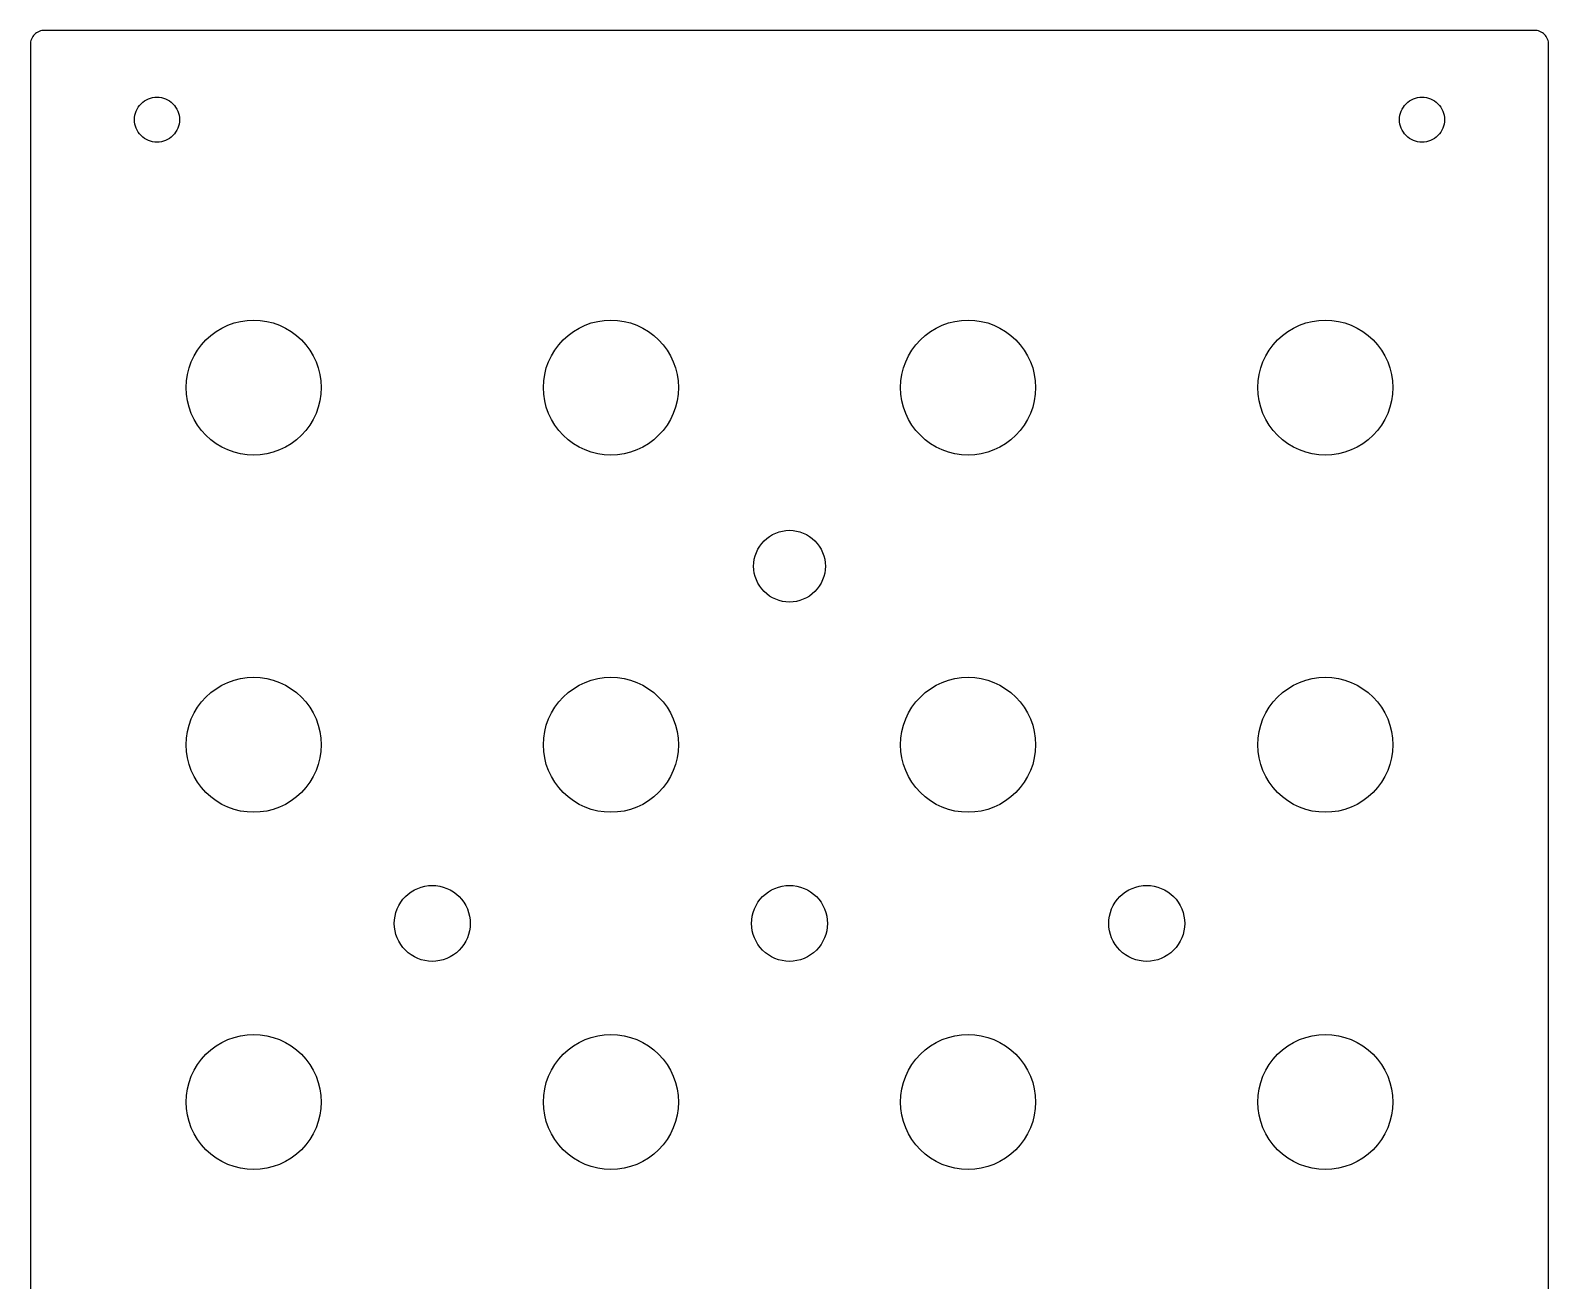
# Model space of a CAD drawing. Header units: metres. Extents: x 0 to 108, y 0 to 178.
# Drawn here: x 0 to 108, y 88.9 to 177.8 of the extents above; entities that cross this region are included whole.
import ezdxf

# ---------------------------------------------------------------- set-up
doc = ezdxf.new("R2010")
doc.units = ezdxf.units.M

msp = doc.modelspace()

# ---------------------------------------------------------------- linework, layer by layer
for p, q in [((0.04304, 177.09), (0.01921, 176.995)), ((0.07611, 177.183), (0.04304, 177.09)), ((0.11807, 177.271), (0.07611, 177.183)), ((0.16852, 177.356), (0.11807, 177.271)), ((0.22697, 177.434), (0.16852, 177.356)), ((0.29289, 177.507), (0.22697, 177.434)), ((0.3656, 177.573), (0.29289, 177.507)), ((0.44443, 177.631), (0.3656, 177.573)), ((0.5286, 177.682), (0.44443, 177.631)), ((0.61731, 177.724), (0.5286, 177.682)), ((0.7097, 177.757), (0.61731, 177.724)), ((0.8049, 177.781), (0.7097, 177.757)), ((0.90198, 177.795), (0.8049, 177.781)), ((1, 177.8), (0.90198, 177.795)), ((106.95, 177.8), (1, 177.8)), ((107.048, 177.795), (106.95, 177.8)), ((107.145, 177.781), (107.048, 177.795)), ((107.24, 177.757), (107.145, 177.781)), ((107.333, 177.724), (107.24, 177.757)), ((107.421, 177.682), (107.333, 177.724)), ((107.506, 177.631), (107.421, 177.682)), ((107.584, 177.573), (107.506, 177.631)), ((107.657, 177.507), (107.584, 177.573)), ((107.723, 177.434), (107.657, 177.507)), ((107.781, 177.356), (107.723, 177.434)), ((107.832, 177.271), (107.781, 177.356)), ((107.874, 177.183), (107.832, 177.271)), ((107.907, 177.09), (107.874, 177.183)), ((107.931, 176.995), (107.907, 177.09)), ((0.00481, 176.898), (0, 176.8)), ((0, 176.8), (0, 1)), ((0.01921, 176.995), (0.00481, 176.898)), ((107.945, 176.898), (107.931, 176.995)), ((107.95, 176.8), (107.945, 176.898)), ((107.95, 1), (107.95, 176.8)), ((7.98497, 172.687), (8.11108, 172.78)), ((8.11108, 172.78), (8.24576, 172.861)), ((8.24576, 172.861), (8.38771, 172.928)), ((8.38771, 172.928), (8.53554, 172.981)), ((8.53554, 172.981), (8.68785, 173.019)), ((8.68785, 173.019), (8.84317, 173.042)), ((8.84317, 173.042), (9, 173.05)), ((9, 173.05), (9.15683, 173.042)), ((9.15683, 173.042), (9.31215, 173.019)), ((9.31215, 173.019), (9.46445, 172.981)), ((9.46445, 172.981), (9.61229, 172.928)), ((9.61229, 172.928), (9.75423, 172.861)), ((9.75423, 172.861), (9.88892, 172.78)), ((9.88892, 172.78), (10.015, 172.687)), ((97.935, 172.687), (98.0611, 172.78)), ((98.0611, 172.78), (98.1958, 172.861)), ((98.1958, 172.861), (98.3377, 172.928)), ((98.3377, 172.928), (98.4855, 172.981)), ((98.4855, 172.981), (98.6378, 173.019)), ((98.6378, 173.019), (98.7932, 173.042)), ((98.7932, 173.042), (98.95, 173.05)), ((98.95, 173.05), (99.1068, 173.042)), ((99.1068, 173.042), (99.2621, 173.019)), ((99.2621, 173.019), (99.4144, 172.981)), ((99.4144, 172.981), (99.5623, 172.928)), ((99.5623, 172.928), (99.7042, 172.861)), ((99.7042, 172.861), (99.8389, 172.78)), ((99.8389, 172.78), (99.965, 172.687)), ((7.4077, 171.607), (7.43074, 171.762)), ((7.43074, 171.762), (7.46889, 171.914)), ((7.46889, 171.914), (7.52179, 172.062)), ((7.52179, 172.062), (7.58893, 172.204)), ((7.58893, 172.204), (7.66965, 172.339)), ((7.66965, 172.339), (7.76318, 172.465)), ((7.76318, 172.465), (7.86862, 172.581)), ((7.86862, 172.581), (7.98497, 172.687)), ((10.015, 172.687), (10.1314, 172.581)), ((10.1314, 172.581), (10.2368, 172.465)), ((10.2368, 172.465), (10.3304, 172.339)), ((10.3304, 172.339), (10.4111, 172.204)), ((10.4111, 172.204), (10.4782, 172.062)), ((10.4782, 172.062), (10.5311, 171.914)), ((10.5311, 171.914), (10.5693, 171.762)), ((10.5693, 171.762), (10.5923, 171.607)), ((97.3577, 171.607), (97.3807, 171.762)), ((97.3807, 171.762), (97.4189, 171.914)), ((97.4189, 171.914), (97.4718, 172.062)), ((97.4718, 172.062), (97.5389, 172.204)), ((97.5389, 172.204), (97.6196, 172.339)), ((97.6196, 172.339), (97.7132, 172.465)), ((97.7132, 172.465), (97.8186, 172.581)), ((97.8186, 172.581), (97.935, 172.687)), ((99.965, 172.687), (100.081, 172.581)), ((100.081, 172.581), (100.187, 172.465)), ((100.187, 172.465), (100.28, 172.339)), ((100.28, 172.339), (100.361, 172.204)), ((100.361, 172.204), (100.428, 172.062)), ((100.428, 172.062), (100.481, 171.914)), ((100.481, 171.914), (100.519, 171.762)), ((100.519, 171.762), (100.542, 171.607)), ((7.39999, 171.45), (7.4077, 171.607)), ((7.4077, 171.293), (7.39999, 171.45)), ((7.43074, 171.138), (7.4077, 171.293)), ((7.46889, 170.986), (7.43074, 171.138)), ((7.52179, 170.838), (7.46889, 170.986)), ((7.58893, 170.696), (7.52179, 170.838)), ((7.66965, 170.561), (7.58893, 170.696)), ((7.76318, 170.435), (7.66965, 170.561)), ((10.3304, 170.561), (10.2368, 170.435)), ((10.4111, 170.696), (10.3304, 170.561)), ((10.4782, 170.838), (10.4111, 170.696)), ((10.5311, 170.986), (10.4782, 170.838)), ((10.5693, 171.138), (10.5311, 170.986)), ((10.5923, 171.293), (10.5693, 171.138)), ((10.5923, 171.607), (10.6, 171.45)), ((10.6, 171.45), (10.5923, 171.293)), ((97.35, 171.45), (97.3577, 171.607)), ((97.3577, 171.293), (97.35, 171.45)), ((97.3807, 171.138), (97.3577, 171.293)), ((97.4189, 170.986), (97.3807, 171.138)), ((97.4718, 170.838), (97.4189, 170.986)), ((97.5389, 170.696), (97.4718, 170.838)), ((97.6196, 170.561), (97.5389, 170.696)), ((97.7132, 170.435), (97.6196, 170.561)), ((100.28, 170.561), (100.187, 170.435)), ((100.361, 170.696), (100.28, 170.561)), ((100.428, 170.838), (100.361, 170.696)), ((100.481, 170.986), (100.428, 170.838)), ((100.519, 171.138), (100.481, 170.986)), ((100.542, 171.293), (100.519, 171.138)), ((100.542, 171.607), (100.55, 171.45)), ((100.55, 171.45), (100.542, 171.293)), ((7.86862, 170.319), (7.76318, 170.435)), ((7.98497, 170.213), (7.86862, 170.319)), ((8.11108, 170.12), (7.98497, 170.213)), ((8.24576, 170.039), (8.11108, 170.12)), ((8.38771, 169.972), (8.24576, 170.039)), ((8.53554, 169.919), (8.38771, 169.972)), ((8.68785, 169.881), (8.53554, 169.919)), ((8.84317, 169.858), (8.68785, 169.881)), ((9, 169.85), (8.84317, 169.858)), ((9.15683, 169.858), (9, 169.85)), ((9.31215, 169.881), (9.15683, 169.858)), ((9.46445, 169.919), (9.31215, 169.881)), ((9.61229, 169.972), (9.46445, 169.919)), ((9.75423, 170.039), (9.61229, 169.972)), ((9.88892, 170.12), (9.75423, 170.039)), ((10.015, 170.213), (9.88892, 170.12)), ((10.1314, 170.319), (10.015, 170.213)), ((10.2368, 170.435), (10.1314, 170.319)), ((97.8186, 170.319), (97.7132, 170.435)), ((97.935, 170.213), (97.8186, 170.319)), ((98.0611, 170.12), (97.935, 170.213)), ((98.1958, 170.039), (98.0611, 170.12)), ((98.3377, 169.972), (98.1958, 170.039)), ((98.4855, 169.919), (98.3377, 169.972)), ((98.6378, 169.881), (98.4855, 169.919)), ((98.7932, 169.858), (98.6378, 169.881)), ((98.95, 169.85), (98.7932, 169.858)), ((99.1068, 169.858), (98.95, 169.85)), ((99.2621, 169.881), (99.1068, 169.858)), ((99.4144, 169.919), (99.2621, 169.881)), ((99.5623, 169.972), (99.4144, 169.919)), ((99.7042, 170.039), (99.5623, 169.972)), ((99.8389, 170.12), (99.7042, 170.039)), ((99.965, 170.213), (99.8389, 170.12)), ((100.081, 170.319), (99.965, 170.213)), ((100.187, 170.435), (100.081, 170.319)), ((13.2083, 156.391), (13.6123, 156.633)), ((13.6123, 156.633), (14.0381, 156.835)), ((14.0381, 156.835), (14.4816, 156.993)), ((14.4816, 156.993), (14.9386, 157.108)), ((14.9386, 157.108), (15.4045, 157.177)), ((15.4045, 157.177), (15.875, 157.2)), ((15.875, 157.2), (16.3455, 157.177)), ((16.3455, 157.177), (16.8114, 157.108)), ((16.8114, 157.108), (17.2684, 156.993)), ((17.2684, 156.993), (17.7119, 156.835)), ((17.7119, 156.835), (18.1377, 156.633)), ((18.1377, 156.633), (18.5417, 156.391)), ((38.6083, 156.391), (39.0123, 156.633)), ((39.0123, 156.633), (39.4381, 156.835)), ((39.4381, 156.835), (39.8816, 156.993)), ((39.8816, 156.993), (40.3386, 157.108)), ((40.3386, 157.108), (40.8045, 157.177)), ((40.8045, 157.177), (41.275, 157.2)), ((41.275, 157.2), (41.7455, 157.177)), ((41.7455, 157.177), (42.2114, 157.108)), ((42.2114, 157.108), (42.6684, 156.993)), ((42.6684, 156.993), (43.1119, 156.835)), ((43.1119, 156.835), (43.5377, 156.633)), ((43.5377, 156.633), (43.9417, 156.391)), ((64.0083, 156.391), (64.4123, 156.633)), ((64.4123, 156.633), (64.8381, 156.835)), ((64.8381, 156.835), (65.2816, 156.993)), ((65.2816, 156.993), (65.7386, 157.108)), ((65.7386, 157.108), (66.2045, 157.177)), ((66.2045, 157.177), (66.675, 157.2)), ((66.675, 157.2), (67.1455, 157.177)), ((67.1455, 157.177), (67.6114, 157.108)), ((67.6114, 157.108), (68.0684, 156.993)), ((68.0684, 156.993), (68.5119, 156.835)), ((68.5119, 156.835), (68.9377, 156.633)), ((68.9377, 156.633), (69.3417, 156.391)), ((89.4082, 156.391), (89.8123, 156.633)), ((89.8123, 156.633), (90.2381, 156.835)), ((90.2381, 156.835), (90.6816, 156.993)), ((90.6816, 156.993), (91.1386, 157.108)), ((91.1386, 157.108), (91.6045, 157.177)), ((91.6045, 157.177), (92.075, 157.2)), ((92.075, 157.2), (92.5455, 157.177)), ((92.5455, 157.177), (93.0114, 157.108)), ((93.0114, 157.108), (93.4684, 156.993)), ((93.4684, 156.993), (93.9119, 156.835)), ((93.9119, 156.835), (94.3377, 156.633)), ((94.3377, 156.633), (94.7417, 156.391)), ((12.1645, 155.445), (12.4809, 155.794)), ((12.4809, 155.794), (12.8299, 156.11)), ((12.8299, 156.11), (13.2083, 156.391)), ((18.5417, 156.391), (18.9201, 156.11)), ((18.9201, 156.11), (19.2691, 155.794)), ((19.2691, 155.794), (19.5854, 155.445)), ((37.5645, 155.445), (37.8809, 155.794)), ((37.8809, 155.794), (38.2299, 156.11)), ((38.2299, 156.11), (38.6083, 156.391)), ((43.9417, 156.391), (44.3201, 156.11)), ((44.3201, 156.11), (44.6691, 155.794)), ((44.6691, 155.794), (44.9854, 155.445)), ((62.9645, 155.445), (63.2809, 155.794)), ((63.2809, 155.794), (63.6299, 156.11)), ((63.6299, 156.11), (64.0083, 156.391)), ((69.3417, 156.391), (69.7201, 156.11)), ((69.7201, 156.11), (70.0691, 155.794)), ((70.0691, 155.794), (70.3854, 155.445)), ((88.3645, 155.445), (88.6809, 155.794)), ((88.6809, 155.794), (89.0299, 156.11)), ((89.0299, 156.11), (89.4082, 156.391)), ((94.7417, 156.391), (95.1201, 156.11)), ((95.1201, 156.11), (95.4691, 155.794)), ((95.4691, 155.794), (95.7854, 155.445)), ((11.4404, 154.237), (11.6418, 154.663)), ((11.6418, 154.663), (11.8839, 155.067)), ((11.8839, 155.067), (12.1645, 155.445)), ((19.5854, 155.445), (19.866, 155.067)), ((19.866, 155.067), (20.1082, 154.663)), ((20.1082, 154.663), (20.3096, 154.237)), ((36.8404, 154.237), (37.0418, 154.663)), ((37.0418, 154.663), (37.2839, 155.067)), ((37.2839, 155.067), (37.5645, 155.445)), ((44.9854, 155.445), (45.2661, 155.067)), ((45.2661, 155.067), (45.5082, 154.663)), ((45.5082, 154.663), (45.7096, 154.237)), ((62.2404, 154.237), (62.4418, 154.663)), ((62.4418, 154.663), (62.6839, 155.067)), ((62.6839, 155.067), (62.9645, 155.445)), ((70.3854, 155.445), (70.666, 155.067)), ((70.666, 155.067), (70.9082, 154.663)), ((70.9082, 154.663), (71.1096, 154.237)), ((87.6404, 154.237), (87.8418, 154.663)), ((87.8418, 154.663), (88.0839, 155.067)), ((88.0839, 155.067), (88.3645, 155.445)), ((95.7854, 155.445), (96.066, 155.067)), ((96.066, 155.067), (96.3082, 154.663)), ((96.3082, 154.663), (96.5096, 154.237)), ((11.0981, 152.87), (11.1672, 153.336)), ((11.1672, 153.336), (11.2817, 153.793)), ((11.2817, 153.793), (11.4404, 154.237)), ((20.3096, 154.237), (20.4683, 153.793)), ((20.4683, 153.793), (20.5828, 153.336)), ((20.5828, 153.336), (20.6519, 152.87)), ((36.4981, 152.87), (36.5672, 153.336)), ((36.5672, 153.336), (36.6817, 153.793)), ((36.6817, 153.793), (36.8404, 154.237)), ((45.7096, 154.237), (45.8683, 153.793)), ((45.8683, 153.793), (45.9828, 153.336)), ((45.9828, 153.336), (46.0519, 152.87)), ((61.8981, 152.87), (61.9672, 153.336)), ((61.9672, 153.336), (62.0817, 153.793)), ((62.0817, 153.793), (62.2404, 154.237)), ((71.1096, 154.237), (71.2683, 153.793)), ((71.2683, 153.793), (71.3828, 153.336)), ((71.3828, 153.336), (71.4519, 152.87)), ((87.2981, 152.87), (87.3672, 153.336)), ((87.3672, 153.336), (87.4817, 153.793)), ((87.4817, 153.793), (87.6404, 154.237)), ((96.5096, 154.237), (96.6683, 153.793)), ((96.6683, 153.793), (96.7828, 153.336)), ((96.7828, 153.336), (96.8519, 152.87)), ((11.075, 152.4), (11.0981, 152.87)), ((11.0981, 151.93), (11.075, 152.4)), ((20.6519, 152.87), (20.675, 152.4)), ((20.675, 152.4), (20.6519, 151.93)), ((36.475, 152.4), (36.4981, 152.87)), ((36.4981, 151.93), (36.475, 152.4)), ((46.0519, 152.87), (46.075, 152.4)), ((46.075, 152.4), (46.0519, 151.93)), ((61.875, 152.4), (61.8981, 152.87)), ((61.8981, 151.93), (61.875, 152.4)), ((71.4519, 152.87), (71.475, 152.4)), ((71.475, 152.4), (71.4519, 151.93)), ((87.275, 152.4), (87.2981, 152.87)), ((87.2981, 151.93), (87.275, 152.4)), ((96.8519, 152.87), (96.875, 152.4)), ((96.875, 152.4), (96.8519, 151.93)), ((11.1672, 151.464), (11.0981, 151.93)), ((11.2817, 151.007), (11.1672, 151.464)), ((20.5828, 151.464), (20.4683, 151.007)), ((20.6519, 151.93), (20.5828, 151.464)), ((36.5672, 151.464), (36.4981, 151.93)), ((36.6817, 151.007), (36.5672, 151.464)), ((45.9828, 151.464), (45.8683, 151.007)), ((46.0519, 151.93), (45.9828, 151.464)), ((61.9672, 151.464), (61.8981, 151.93)), ((62.0817, 151.007), (61.9672, 151.464)), ((71.3828, 151.464), (71.2683, 151.007)), ((71.4519, 151.93), (71.3828, 151.464)), ((87.3672, 151.464), (87.2981, 151.93)), ((87.4817, 151.007), (87.3672, 151.464)), ((96.7828, 151.464), (96.6683, 151.007)), ((96.8519, 151.93), (96.7828, 151.464)), ((11.4404, 150.563), (11.2817, 151.007)), ((11.6418, 150.137), (11.4404, 150.563)), ((11.8839, 149.733), (11.6418, 150.137)), ((20.1082, 150.137), (19.866, 149.733)), ((20.3096, 150.563), (20.1082, 150.137)), ((20.4683, 151.007), (20.3096, 150.563)), ((36.8404, 150.563), (36.6817, 151.007)), ((37.0418, 150.137), (36.8404, 150.563)), ((37.2839, 149.733), (37.0418, 150.137)), ((45.5082, 150.137), (45.2661, 149.733)), ((45.7096, 150.563), (45.5082, 150.137)), ((45.8683, 151.007), (45.7096, 150.563)), ((62.2404, 150.563), (62.0817, 151.007)), ((62.4418, 150.137), (62.2404, 150.563)), ((62.6839, 149.733), (62.4418, 150.137)), ((70.9082, 150.137), (70.666, 149.733)), ((71.1096, 150.563), (70.9082, 150.137)), ((71.2683, 151.007), (71.1096, 150.563)), ((87.6404, 150.563), (87.4817, 151.007)), ((87.8418, 150.137), (87.6404, 150.563)), ((88.0839, 149.733), (87.8418, 150.137)), ((96.3082, 150.137), (96.066, 149.733)), ((96.5096, 150.563), (96.3082, 150.137)), ((96.6683, 151.007), (96.5096, 150.563)), ((12.1645, 149.355), (11.8839, 149.733)), ((12.4809, 149.006), (12.1645, 149.355)), ((12.8299, 148.69), (12.4809, 149.006)), ((19.2691, 149.006), (18.9201, 148.69)), ((19.5854, 149.355), (19.2691, 149.006)), ((19.866, 149.733), (19.5854, 149.355)), ((37.5645, 149.355), (37.2839, 149.733)), ((37.8809, 149.006), (37.5645, 149.355)), ((38.2299, 148.69), (37.8809, 149.006)), ((44.6691, 149.006), (44.3201, 148.69)), ((44.9854, 149.355), (44.6691, 149.006)), ((45.2661, 149.733), (44.9854, 149.355)), ((62.9645, 149.355), (62.6839, 149.733)), ((63.2809, 149.006), (62.9645, 149.355)), ((63.6299, 148.69), (63.2809, 149.006)), ((70.0691, 149.006), (69.7201, 148.69)), ((70.3854, 149.355), (70.0691, 149.006)), ((70.666, 149.733), (70.3854, 149.355)), ((88.3645, 149.355), (88.0839, 149.733)), ((88.6809, 149.006), (88.3645, 149.355)), ((89.0299, 148.69), (88.6809, 149.006)), ((95.4691, 149.006), (95.1201, 148.69)), ((95.7854, 149.355), (95.4691, 149.006)), ((96.066, 149.733), (95.7854, 149.355)), ((13.2083, 148.409), (12.8299, 148.69)), ((13.6123, 148.167), (13.2083, 148.409)), ((14.0381, 147.965), (13.6123, 148.167)), ((14.4816, 147.807), (14.0381, 147.965)), ((17.7119, 147.965), (17.2684, 147.807)), ((18.1377, 148.167), (17.7119, 147.965)), ((18.5417, 148.409), (18.1377, 148.167)), ((18.9201, 148.69), (18.5417, 148.409)), ((38.6083, 148.409), (38.2299, 148.69)), ((39.0123, 148.167), (38.6083, 148.409)), ((39.4381, 147.965), (39.0123, 148.167)), ((39.8816, 147.807), (39.4381, 147.965)), ((43.1119, 147.965), (42.6684, 147.807)), ((43.5377, 148.167), (43.1119, 147.965)), ((43.9417, 148.409), (43.5377, 148.167)), ((44.3201, 148.69), (43.9417, 148.409)), ((64.0083, 148.409), (63.6299, 148.69)), ((64.4123, 148.167), (64.0083, 148.409)), ((64.8381, 147.965), (64.4123, 148.167)), ((65.2816, 147.807), (64.8381, 147.965)), ((68.5119, 147.965), (68.0684, 147.807)), ((68.9377, 148.167), (68.5119, 147.965)), ((69.3417, 148.409), (68.9377, 148.167)), ((69.7201, 148.69), (69.3417, 148.409)), ((89.4082, 148.409), (89.0299, 148.69)), ((89.8123, 148.167), (89.4082, 148.409)), ((90.2381, 147.965), (89.8123, 148.167)), ((90.6816, 147.807), (90.2381, 147.965)), ((93.9119, 147.965), (93.4684, 147.807)), ((94.3377, 148.167), (93.9119, 147.965)), ((94.7417, 148.409), (94.3377, 148.167)), ((95.1201, 148.69), (94.7417, 148.409)), ((14.9386, 147.692), (14.4816, 147.807)), ((15.4045, 147.623), (14.9386, 147.692)), ((15.875, 147.6), (15.4045, 147.623)), ((16.3455, 147.623), (15.875, 147.6)), ((16.8114, 147.692), (16.3455, 147.623)), ((17.2684, 147.807), (16.8114, 147.692)), ((40.3386, 147.692), (39.8816, 147.807)), ((40.8045, 147.623), (40.3386, 147.692)), ((41.275, 147.6), (40.8045, 147.623)), ((41.7455, 147.623), (41.275, 147.6)), ((42.2114, 147.692), (41.7455, 147.623)), ((42.6684, 147.807), (42.2114, 147.692)), ((65.7386, 147.692), (65.2816, 147.807)), ((66.2045, 147.623), (65.7386, 147.692)), ((66.675, 147.6), (66.2045, 147.623)), ((67.1455, 147.623), (66.675, 147.6)), ((67.6114, 147.692), (67.1455, 147.623)), ((68.0684, 147.807), (67.6114, 147.692)), ((91.1386, 147.692), (90.6816, 147.807)), ((91.6045, 147.623), (91.1386, 147.692)), ((92.075, 147.6), (91.6045, 147.623)), ((92.5455, 147.623), (92.075, 147.6)), ((93.0114, 147.692), (92.5455, 147.623)), ((93.4684, 147.807), (93.0114, 147.692)), ((52.0038, 141.318), (52.1719, 141.503)), ((52.1719, 141.503), (52.3573, 141.671)), ((52.3573, 141.671), (52.5583, 141.82)), ((52.5583, 141.82), (52.7729, 141.949)), ((52.7729, 141.949), (52.9991, 142.056)), ((52.9991, 142.056), (53.2348, 142.14)), ((53.2348, 142.14), (53.4775, 142.201)), ((53.4775, 142.201), (53.7251, 142.238)), ((53.7251, 142.238), (53.975, 142.25)), ((53.975, 142.25), (54.2249, 142.238)), ((54.2249, 142.238), (54.4725, 142.201)), ((54.4725, 142.201), (54.7152, 142.14)), ((54.7152, 142.14), (54.9508, 142.056)), ((54.9508, 142.056), (55.177, 141.949)), ((55.177, 141.949), (55.3917, 141.82)), ((55.3917, 141.82), (55.5927, 141.671)), ((55.5927, 141.671), (55.7781, 141.503)), ((55.7781, 141.503), (55.9462, 141.318)), ((51.474, 140.197), (51.5348, 140.44)), ((51.5348, 140.44), (51.6191, 140.676)), ((51.6191, 140.676), (51.7261, 140.902)), ((51.7261, 140.902), (51.8548, 141.117)), ((51.8548, 141.117), (52.0038, 141.318)), ((55.9462, 141.318), (56.0952, 141.117)), ((56.0952, 141.117), (56.2239, 140.902)), ((56.2239, 140.902), (56.3309, 140.676)), ((56.3309, 140.676), (56.4152, 140.44)), ((56.4152, 140.44), (56.476, 140.197)), ((51.425, 139.7), (51.4373, 139.95)), ((51.4373, 139.45), (51.425, 139.7)), ((51.4373, 139.95), (51.474, 140.197)), ((51.474, 139.203), (51.4373, 139.45)), ((56.476, 140.197), (56.5127, 139.95)), ((56.5127, 139.45), (56.476, 139.203)), ((56.5127, 139.95), (56.525, 139.7)), ((56.525, 139.7), (56.5127, 139.45)), ((51.5348, 138.96), (51.474, 139.203)), ((51.6191, 138.724), (51.5348, 138.96)), ((51.7261, 138.498), (51.6191, 138.724)), ((51.8548, 138.283), (51.7261, 138.498)), ((52.0038, 138.082), (51.8548, 138.283)), ((56.0952, 138.283), (55.9462, 138.082)), ((56.2239, 138.498), (56.0952, 138.283)), ((56.3309, 138.724), (56.2239, 138.498)), ((56.4152, 138.96), (56.3309, 138.724)), ((56.476, 139.203), (56.4152, 138.96)), ((52.1719, 137.897), (52.0038, 138.082)), ((52.3573, 137.729), (52.1719, 137.897)), ((52.5583, 137.58), (52.3573, 137.729)), ((52.7729, 137.451), (52.5583, 137.58)), ((52.9991, 137.344), (52.7729, 137.451)), ((53.2348, 137.26), (52.9991, 137.344)), ((53.4775, 137.199), (53.2348, 137.26)), ((53.7251, 137.162), (53.4775, 137.199)), ((53.975, 137.15), (53.7251, 137.162)), ((54.2249, 137.162), (53.975, 137.15)), ((54.4725, 137.199), (54.2249, 137.162)), ((54.7152, 137.26), (54.4725, 137.199)), ((54.9508, 137.344), (54.7152, 137.26)), ((55.177, 137.451), (54.9508, 137.344)), ((55.3917, 137.58), (55.177, 137.451)), ((55.5927, 137.729), (55.3917, 137.58)), ((55.7781, 137.897), (55.5927, 137.729)), ((55.9462, 138.082), (55.7781, 137.897)), ((14.4816, 131.593), (14.9386, 131.708)), ((14.9386, 131.708), (15.4045, 131.777)), ((15.4045, 131.777), (15.875, 131.8)), ((15.875, 131.8), (16.3455, 131.777)), ((16.3455, 131.777), (16.8114, 131.708)), ((16.8114, 131.708), (17.2684, 131.593)), ((39.8816, 131.593), (40.3386, 131.708)), ((40.3386, 131.708), (40.8045, 131.777)), ((40.8045, 131.777), (41.275, 131.8)), ((41.275, 131.8), (41.7455, 131.777)), ((41.7455, 131.777), (42.2114, 131.708)), ((42.2114, 131.708), (42.6684, 131.593)), ((65.2816, 131.593), (65.7386, 131.708)), ((65.7386, 131.708), (66.2045, 131.777)), ((66.2045, 131.777), (66.675, 131.8)), ((66.675, 131.8), (67.1455, 131.777)), ((67.1455, 131.777), (67.6114, 131.708)), ((67.6114, 131.708), (68.0684, 131.593)), ((90.6816, 131.593), (91.1386, 131.708)), ((91.1386, 131.708), (91.6045, 131.777)), ((91.6045, 131.777), (92.075, 131.8)), ((92.075, 131.8), (92.5455, 131.777)), ((92.5455, 131.777), (93.0114, 131.708)), ((93.0114, 131.708), (93.4684, 131.593)), ((12.4809, 130.394), (12.8299, 130.71)), ((12.8299, 130.71), (13.2083, 130.991)), ((13.2083, 130.991), (13.6123, 131.233)), ((13.6123, 131.233), (14.0381, 131.435)), ((14.0381, 131.435), (14.4816, 131.593)), ((17.2684, 131.593), (17.7119, 131.435)), ((17.7119, 131.435), (18.1377, 131.233)), ((18.1377, 131.233), (18.5417, 130.991)), ((18.5417, 130.991), (18.9201, 130.71)), ((18.9201, 130.71), (19.2691, 130.394)), ((37.8809, 130.394), (38.2299, 130.71)), ((38.2299, 130.71), (38.6083, 130.991)), ((38.6083, 130.991), (39.0123, 131.233)), ((39.0123, 131.233), (39.4381, 131.435)), ((39.4381, 131.435), (39.8816, 131.593)), ((42.6684, 131.593), (43.1119, 131.435)), ((43.1119, 131.435), (43.5377, 131.233)), ((43.5377, 131.233), (43.9417, 130.991)), ((43.9417, 130.991), (44.3201, 130.71)), ((44.3201, 130.71), (44.6691, 130.394)), ((63.2809, 130.394), (63.6299, 130.71)), ((63.6299, 130.71), (64.0083, 130.991)), ((64.0083, 130.991), (64.4123, 131.233)), ((64.4123, 131.233), (64.8381, 131.435)), ((64.8381, 131.435), (65.2816, 131.593)), ((68.0684, 131.593), (68.5119, 131.435)), ((68.5119, 131.435), (68.9377, 131.233)), ((68.9377, 131.233), (69.3417, 130.991)), ((69.3417, 130.991), (69.7201, 130.71)), ((69.7201, 130.71), (70.0691, 130.394)), ((88.6809, 130.394), (89.0299, 130.71)), ((89.0299, 130.71), (89.4082, 130.991)), ((89.4082, 130.991), (89.8123, 131.233)), ((89.8123, 131.233), (90.2381, 131.435)), ((90.2381, 131.435), (90.6816, 131.593)), ((93.4684, 131.593), (93.9119, 131.435)), ((93.9119, 131.435), (94.3377, 131.233)), ((94.3377, 131.233), (94.7417, 130.991)), ((94.7417, 130.991), (95.1201, 130.71)), ((95.1201, 130.71), (95.4691, 130.394)), ((11.6418, 129.263), (11.8839, 129.667)), ((11.8839, 129.667), (12.1645, 130.045)), ((12.1645, 130.045), (12.4809, 130.394)), ((19.2691, 130.394), (19.5854, 130.045)), ((19.5854, 130.045), (19.866, 129.667)), ((19.866, 129.667), (20.1082, 129.263)), ((37.0418, 129.263), (37.2839, 129.667)), ((37.2839, 129.667), (37.5645, 130.045)), ((37.5645, 130.045), (37.8809, 130.394)), ((44.6691, 130.394), (44.9854, 130.045)), ((44.9854, 130.045), (45.2661, 129.667)), ((45.2661, 129.667), (45.5082, 129.263)), ((62.4418, 129.263), (62.6839, 129.667)), ((62.6839, 129.667), (62.9645, 130.045)), ((62.9645, 130.045), (63.2809, 130.394)), ((70.0691, 130.394), (70.3854, 130.045)), ((70.3854, 130.045), (70.666, 129.667)), ((70.666, 129.667), (70.9082, 129.263)), ((87.8418, 129.263), (88.0839, 129.667)), ((88.0839, 129.667), (88.3645, 130.045)), ((88.3645, 130.045), (88.6809, 130.394)), ((95.4691, 130.394), (95.7854, 130.045)), ((95.7854, 130.045), (96.066, 129.667)), ((96.066, 129.667), (96.3082, 129.263)), ((11.2817, 128.393), (11.4404, 128.837)), ((11.4404, 128.837), (11.6418, 129.263)), ((20.1082, 129.263), (20.3096, 128.837)), ((20.3096, 128.837), (20.4683, 128.393)), ((36.6817, 128.393), (36.8404, 128.837)), ((36.8404, 128.837), (37.0418, 129.263)), ((45.5082, 129.263), (45.7096, 128.837)), ((45.7096, 128.837), (45.8683, 128.393)), ((62.0817, 128.393), (62.2404, 128.837)), ((62.2404, 128.837), (62.4418, 129.263)), ((70.9082, 129.263), (71.1096, 128.837)), ((71.1096, 128.837), (71.2683, 128.393)), ((87.4817, 128.393), (87.6404, 128.837)), ((87.6404, 128.837), (87.8418, 129.263)), ((96.3082, 129.263), (96.5096, 128.837)), ((96.5096, 128.837), (96.6683, 128.393)), ((11.075, 127), (11.0981, 127.47)), ((11.0981, 127.47), (11.1672, 127.936)), ((11.1672, 127.936), (11.2817, 128.393)), ((20.4683, 128.393), (20.5828, 127.936)), ((20.5828, 127.936), (20.6519, 127.47)), ((20.6519, 127.47), (20.675, 127)), ((36.475, 127), (36.4981, 127.47)), ((36.4981, 127.47), (36.5672, 127.936)), ((36.5672, 127.936), (36.6817, 128.393)), ((45.8683, 128.393), (45.9828, 127.936)), ((45.9828, 127.936), (46.0519, 127.47)), ((46.0519, 127.47), (46.075, 127)), ((61.875, 127), (61.8981, 127.47)), ((61.8981, 127.47), (61.9672, 127.936)), ((61.9672, 127.936), (62.0817, 128.393)), ((71.2683, 128.393), (71.3828, 127.936)), ((71.3828, 127.936), (71.4519, 127.47)), ((71.4519, 127.47), (71.475, 127)), ((87.275, 127), (87.2981, 127.47)), ((87.2981, 127.47), (87.3672, 127.936)), ((87.3672, 127.936), (87.4817, 128.393)), ((96.6683, 128.393), (96.7828, 127.936)), ((96.7828, 127.936), (96.8519, 127.47)), ((96.8519, 127.47), (96.875, 127)), ((11.0981, 126.53), (11.075, 127)), ((11.1672, 126.064), (11.0981, 126.53)), ((20.6519, 126.53), (20.5828, 126.064)), ((20.675, 127), (20.6519, 126.53)), ((36.4981, 126.53), (36.475, 127)), ((36.5672, 126.064), (36.4981, 126.53)), ((46.0519, 126.53), (45.9828, 126.064)), ((46.075, 127), (46.0519, 126.53)), ((61.8981, 126.53), (61.875, 127)), ((61.9672, 126.064), (61.8981, 126.53)), ((71.4519, 126.53), (71.3828, 126.064)), ((71.475, 127), (71.4519, 126.53)), ((87.2981, 126.53), (87.275, 127)), ((87.3672, 126.064), (87.2981, 126.53)), ((96.8519, 126.53), (96.7828, 126.064)), ((96.875, 127), (96.8519, 126.53)), ((11.2817, 125.607), (11.1672, 126.064)), ((11.4404, 125.163), (11.2817, 125.607)), ((20.4683, 125.607), (20.3096, 125.163)), ((20.5828, 126.064), (20.4683, 125.607)), ((36.6817, 125.607), (36.5672, 126.064)), ((36.8404, 125.163), (36.6817, 125.607)), ((45.8683, 125.607), (45.7096, 125.163)), ((45.9828, 126.064), (45.8683, 125.607)), ((62.0817, 125.607), (61.9672, 126.064)), ((62.2404, 125.163), (62.0817, 125.607)), ((71.2683, 125.607), (71.1096, 125.163)), ((71.3828, 126.064), (71.2683, 125.607)), ((87.4817, 125.607), (87.3672, 126.064)), ((87.6404, 125.163), (87.4817, 125.607)), ((96.6683, 125.607), (96.5096, 125.163)), ((96.7828, 126.064), (96.6683, 125.607)), ((11.6418, 124.737), (11.4404, 125.163)), ((11.8839, 124.333), (11.6418, 124.737)), ((12.1645, 123.955), (11.8839, 124.333)), ((19.866, 124.333), (19.5854, 123.955)), ((20.1082, 124.737), (19.866, 124.333)), ((20.3096, 125.163), (20.1082, 124.737)), ((37.0418, 124.737), (36.8404, 125.163)), ((37.2839, 124.333), (37.0418, 124.737)), ((37.5645, 123.955), (37.2839, 124.333)), ((45.2661, 124.333), (44.9854, 123.955)), ((45.5082, 124.737), (45.2661, 124.333)), ((45.7096, 125.163), (45.5082, 124.737)), ((62.4418, 124.737), (62.2404, 125.163)), ((62.6839, 124.333), (62.4418, 124.737)), ((62.9645, 123.955), (62.6839, 124.333)), ((70.666, 124.333), (70.3854, 123.955)), ((70.9082, 124.737), (70.666, 124.333)), ((71.1096, 125.163), (70.9082, 124.737)), ((87.8418, 124.737), (87.6404, 125.163)), ((88.0839, 124.333), (87.8418, 124.737)), ((88.3645, 123.955), (88.0839, 124.333)), ((96.066, 124.333), (95.7854, 123.955)), ((96.3082, 124.737), (96.066, 124.333)), ((96.5096, 125.163), (96.3082, 124.737)), ((12.4809, 123.606), (12.1645, 123.955)), ((12.8299, 123.29), (12.4809, 123.606)), ((13.2083, 123.009), (12.8299, 123.29)), ((18.9201, 123.29), (18.5417, 123.009)), ((19.2691, 123.606), (18.9201, 123.29)), ((19.5854, 123.955), (19.2691, 123.606)), ((37.8809, 123.606), (37.5645, 123.955)), ((38.2299, 123.29), (37.8809, 123.606)), ((38.6083, 123.009), (38.2299, 123.29)), ((44.3201, 123.29), (43.9417, 123.009)), ((44.6691, 123.606), (44.3201, 123.29)), ((44.9854, 123.955), (44.6691, 123.606)), ((63.2809, 123.606), (62.9645, 123.955)), ((63.6299, 123.29), (63.2809, 123.606)), ((64.0083, 123.009), (63.6299, 123.29)), ((69.7201, 123.29), (69.3417, 123.009)), ((70.0691, 123.606), (69.7201, 123.29)), ((70.3854, 123.955), (70.0691, 123.606)), ((88.6809, 123.606), (88.3645, 123.955)), ((89.0299, 123.29), (88.6809, 123.606)), ((89.4082, 123.009), (89.0299, 123.29)), ((95.1201, 123.29), (94.7417, 123.009)), ((95.4691, 123.606), (95.1201, 123.29)), ((95.7854, 123.955), (95.4691, 123.606)), ((13.6123, 122.767), (13.2083, 123.009)), ((14.0381, 122.565), (13.6123, 122.767)), ((14.4816, 122.407), (14.0381, 122.565)), ((14.9386, 122.292), (14.4816, 122.407)), ((15.4045, 122.223), (14.9386, 122.292)), ((15.875, 122.2), (15.4045, 122.223)), ((16.3455, 122.223), (15.875, 122.2)), ((16.8114, 122.292), (16.3455, 122.223)), ((17.2684, 122.407), (16.8114, 122.292)), ((17.7119, 122.565), (17.2684, 122.407)), ((18.1377, 122.767), (17.7119, 122.565)), ((18.5417, 123.009), (18.1377, 122.767)), ((39.0123, 122.767), (38.6083, 123.009)), ((39.4381, 122.565), (39.0123, 122.767)), ((39.8816, 122.407), (39.4381, 122.565)), ((40.3386, 122.292), (39.8816, 122.407)), ((40.8045, 122.223), (40.3386, 122.292)), ((41.275, 122.2), (40.8045, 122.223)), ((41.7455, 122.223), (41.275, 122.2)), ((42.2114, 122.292), (41.7455, 122.223)), ((42.6684, 122.407), (42.2114, 122.292)), ((43.1119, 122.565), (42.6684, 122.407)), ((43.5377, 122.767), (43.1119, 122.565)), ((43.9417, 123.009), (43.5377, 122.767)), ((64.4123, 122.767), (64.0083, 123.009)), ((64.8381, 122.565), (64.4123, 122.767)), ((65.2816, 122.407), (64.8381, 122.565)), ((65.7386, 122.292), (65.2816, 122.407)), ((66.2045, 122.223), (65.7386, 122.292)), ((66.675, 122.2), (66.2045, 122.223)), ((67.1455, 122.223), (66.675, 122.2)), ((67.6114, 122.292), (67.1455, 122.223)), ((68.0684, 122.407), (67.6114, 122.292)), ((68.5119, 122.565), (68.0684, 122.407)), ((68.9377, 122.767), (68.5119, 122.565)), ((69.3417, 123.009), (68.9377, 122.767)), ((89.8123, 122.767), (89.4082, 123.009)), ((90.2381, 122.565), (89.8123, 122.767)), ((90.6816, 122.407), (90.2381, 122.565)), ((91.1386, 122.292), (90.6816, 122.407)), ((91.6045, 122.223), (91.1386, 122.292)), ((92.075, 122.2), (91.6045, 122.223)), ((92.5455, 122.223), (92.075, 122.2)), ((93.0114, 122.292), (92.5455, 122.223)), ((93.4684, 122.407), (93.0114, 122.292)), ((93.9119, 122.565), (93.4684, 122.407)), ((94.3377, 122.767), (93.9119, 122.565)), ((94.7417, 123.009), (94.3377, 122.767)), ((27.075, 116.545), (27.3022, 116.681)), ((27.3022, 116.681), (27.5417, 116.794)), ((27.5417, 116.794), (27.7912, 116.884)), ((27.7912, 116.884), (28.0482, 116.948)), ((28.0482, 116.948), (28.3103, 116.987)), ((28.3103, 116.987), (28.575, 117)), ((28.575, 117), (28.8396, 116.987)), ((28.8396, 116.987), (29.1017, 116.948)), ((29.1017, 116.948), (29.3588, 116.884)), ((29.3588, 116.884), (29.6082, 116.794)), ((29.6082, 116.794), (29.8478, 116.681)), ((29.8478, 116.681), (30.075, 116.545)), ((52.475, 116.545), (52.7022, 116.681)), ((52.7022, 116.681), (52.9417, 116.794)), ((52.9417, 116.794), (53.1912, 116.884)), ((53.1912, 116.884), (53.4482, 116.948)), ((53.4482, 116.948), (53.7103, 116.987)), ((53.7103, 116.987), (53.975, 117)), ((53.975, 117), (54.2396, 116.987)), ((54.2396, 116.987), (54.5017, 116.948)), ((54.5017, 116.948), (54.7588, 116.884)), ((54.7588, 116.884), (55.0082, 116.794)), ((55.0082, 116.794), (55.2478, 116.681)), ((55.2478, 116.681), (55.475, 116.545)), ((77.875, 116.545), (78.1022, 116.681)), ((78.1022, 116.681), (78.3418, 116.794)), ((78.3418, 116.794), (78.5912, 116.884)), ((78.5912, 116.884), (78.8483, 116.948)), ((78.8483, 116.948), (79.1104, 116.987)), ((79.1104, 116.987), (79.375, 117)), ((79.375, 117), (79.6396, 116.987)), ((79.6396, 116.987), (79.9017, 116.948)), ((79.9017, 116.948), (80.1588, 116.884)), ((80.1588, 116.884), (80.4082, 116.794)), ((80.4082, 116.794), (80.6478, 116.681)), ((80.6478, 116.681), (80.875, 116.545)), ((26.0805, 115.333), (26.1938, 115.573)), ((26.1938, 115.573), (26.33, 115.8)), ((26.33, 115.8), (26.4879, 116.013)), ((26.4879, 116.013), (26.6658, 116.209)), ((26.6658, 116.209), (26.8621, 116.387)), ((26.8621, 116.387), (27.075, 116.545)), ((30.075, 116.545), (30.2879, 116.387)), ((30.2879, 116.387), (30.4842, 116.209)), ((30.4842, 116.209), (30.6621, 116.013)), ((30.6621, 116.013), (30.82, 115.8)), ((30.82, 115.8), (30.9562, 115.573)), ((30.9562, 115.573), (31.0695, 115.333)), ((51.4805, 115.333), (51.5938, 115.573)), ((51.5938, 115.573), (51.73, 115.8)), ((51.73, 115.8), (51.8879, 116.013)), ((51.8879, 116.013), (52.0658, 116.209)), ((52.0658, 116.209), (52.2621, 116.387)), ((52.2621, 116.387), (52.475, 116.545)), ((55.475, 116.545), (55.6879, 116.387)), ((55.6879, 116.387), (55.8842, 116.209)), ((55.8842, 116.209), (56.0621, 116.013)), ((56.0621, 116.013), (56.22, 115.8)), ((56.22, 115.8), (56.3562, 115.573)), ((56.3562, 115.573), (56.4695, 115.333)), ((76.8805, 115.333), (76.9938, 115.573)), ((76.9938, 115.573), (77.13, 115.8)), ((77.13, 115.8), (77.2879, 116.013)), ((77.2879, 116.013), (77.4658, 116.209)), ((77.4658, 116.209), (77.6621, 116.387)), ((77.6621, 116.387), (77.875, 116.545)), ((80.875, 116.545), (81.0879, 116.387)), ((81.0879, 116.387), (81.2842, 116.209)), ((81.2842, 116.209), (81.4621, 116.013)), ((81.4621, 116.013), (81.62, 115.8)), ((81.62, 115.8), (81.7562, 115.573)), ((81.7562, 115.573), (81.8695, 115.333)), ((25.875, 114.3), (25.888, 114.565)), ((25.888, 114.565), (25.9269, 114.827)), ((25.9269, 114.827), (25.9913, 115.084)), ((25.9913, 115.084), (26.0805, 115.333)), ((31.0695, 115.333), (31.1587, 115.084)), ((31.1587, 115.084), (31.2231, 114.827)), ((31.2231, 114.827), (31.262, 114.565)), ((31.262, 114.565), (31.275, 114.3)), ((51.275, 114.3), (51.288, 114.565)), ((51.288, 114.565), (51.3269, 114.827)), ((51.3269, 114.827), (51.3913, 115.084)), ((51.3913, 115.084), (51.4805, 115.333)), ((56.4695, 115.333), (56.5587, 115.084)), ((56.5587, 115.084), (56.6231, 114.827)), ((56.6231, 114.827), (56.662, 114.565)), ((56.662, 114.565), (56.675, 114.3)), ((76.675, 114.3), (76.688, 114.565)), ((76.688, 114.565), (76.7269, 114.827)), ((76.7269, 114.827), (76.7913, 115.084)), ((76.7913, 115.084), (76.8805, 115.333)), ((81.8695, 115.333), (81.9587, 115.084)), ((81.9587, 115.084), (82.0231, 114.827)), ((82.0231, 114.827), (82.062, 114.565)), ((82.062, 114.565), (82.075, 114.3)), ((25.888, 114.035), (25.875, 114.3)), ((25.9269, 113.773), (25.888, 114.035)), ((25.9913, 113.516), (25.9269, 113.773)), ((26.0805, 113.267), (25.9913, 113.516)), ((31.1587, 113.516), (31.0695, 113.267)), ((31.2231, 113.773), (31.1587, 113.516)), ((31.262, 114.035), (31.2231, 113.773)), ((31.275, 114.3), (31.262, 114.035)), ((51.288, 114.035), (51.275, 114.3)), ((51.3269, 113.773), (51.288, 114.035)), ((51.3913, 113.516), (51.3269, 113.773)), ((51.4805, 113.267), (51.3913, 113.516)), ((56.5587, 113.516), (56.4695, 113.267)), ((56.6231, 113.773), (56.5587, 113.516)), ((56.662, 114.035), (56.6231, 113.773)), ((56.675, 114.3), (56.662, 114.035)), ((76.688, 114.035), (76.675, 114.3)), ((76.7269, 113.773), (76.688, 114.035)), ((76.7913, 113.516), (76.7269, 113.773)), ((76.8805, 113.267), (76.7913, 113.516)), ((81.9587, 113.516), (81.8695, 113.267)), ((82.0231, 113.773), (81.9587, 113.516)), ((82.062, 114.035), (82.0231, 113.773)), ((82.075, 114.3), (82.062, 114.035)), ((26.1938, 113.027), (26.0805, 113.267)), ((26.33, 112.8), (26.1938, 113.027)), ((26.4879, 112.587), (26.33, 112.8)), ((26.6658, 112.391), (26.4879, 112.587)), ((26.8621, 112.213), (26.6658, 112.391)), ((30.4842, 112.391), (30.2879, 112.213)), ((30.6621, 112.587), (30.4842, 112.391)), ((30.82, 112.8), (30.6621, 112.587)), ((30.9562, 113.027), (30.82, 112.8)), ((31.0695, 113.267), (30.9562, 113.027)), ((51.5938, 113.027), (51.4805, 113.267)), ((51.73, 112.8), (51.5938, 113.027)), ((51.8879, 112.587), (51.73, 112.8)), ((52.0658, 112.391), (51.8879, 112.587)), ((52.2621, 112.213), (52.0658, 112.391)), ((55.8842, 112.391), (55.6879, 112.213)), ((56.0621, 112.587), (55.8842, 112.391)), ((56.22, 112.8), (56.0621, 112.587)), ((56.3562, 113.027), (56.22, 112.8)), ((56.4695, 113.267), (56.3562, 113.027)), ((76.9938, 113.027), (76.8805, 113.267)), ((77.13, 112.8), (76.9938, 113.027)), ((77.2879, 112.587), (77.13, 112.8)), ((77.4658, 112.391), (77.2879, 112.587)), ((77.6621, 112.213), (77.4658, 112.391)), ((81.2842, 112.391), (81.0879, 112.213)), ((81.4621, 112.587), (81.2842, 112.391)), ((81.62, 112.8), (81.4621, 112.587)), ((81.7562, 113.027), (81.62, 112.8)), ((81.8695, 113.267), (81.7562, 113.027)), ((27.075, 112.055), (26.8621, 112.213)), ((27.3022, 111.919), (27.075, 112.055)), ((27.5417, 111.806), (27.3022, 111.919)), ((27.7912, 111.716), (27.5417, 111.806)), ((28.0482, 111.652), (27.7912, 111.716)), ((28.3103, 111.613), (28.0482, 111.652)), ((28.575, 111.6), (28.3103, 111.613)), ((28.8396, 111.613), (28.575, 111.6)), ((29.1017, 111.652), (28.8396, 111.613)), ((29.3588, 111.716), (29.1017, 111.652)), ((29.6082, 111.806), (29.3588, 111.716)), ((29.8478, 111.919), (29.6082, 111.806)), ((30.075, 112.055), (29.8478, 111.919)), ((30.2879, 112.213), (30.075, 112.055)), ((52.475, 112.055), (52.2621, 112.213)), ((52.7022, 111.919), (52.475, 112.055)), ((52.9417, 111.806), (52.7022, 111.919)), ((53.1912, 111.716), (52.9417, 111.806)), ((53.4482, 111.652), (53.1912, 111.716)), ((53.7103, 111.613), (53.4482, 111.652)), ((53.975, 111.6), (53.7103, 111.613)), ((54.2396, 111.613), (53.975, 111.6)), ((54.5017, 111.652), (54.2396, 111.613)), ((54.7588, 111.716), (54.5017, 111.652)), ((55.0082, 111.806), (54.7588, 111.716)), ((55.2478, 111.919), (55.0082, 111.806)), ((55.475, 112.055), (55.2478, 111.919)), ((55.6879, 112.213), (55.475, 112.055)), ((77.875, 112.055), (77.6621, 112.213)), ((78.1022, 111.919), (77.875, 112.055)), ((78.3418, 111.806), (78.1022, 111.919)), ((78.5912, 111.716), (78.3418, 111.806)), ((78.8483, 111.652), (78.5912, 111.716)), ((79.1104, 111.613), (78.8483, 111.652)), ((79.375, 111.6), (79.1104, 111.613)), ((79.6396, 111.613), (79.375, 111.6)), ((79.9017, 111.652), (79.6396, 111.613)), ((80.1588, 111.716), (79.9017, 111.652)), ((80.4082, 111.806), (80.1588, 111.716)), ((80.6478, 111.919), (80.4082, 111.806)), ((80.875, 112.055), (80.6478, 111.919)), ((81.0879, 112.213), (80.875, 112.055)), ((13.2083, 105.591), (13.6123, 105.833)), ((13.6123, 105.833), (14.0381, 106.035)), ((14.0381, 106.035), (14.4816, 106.193)), ((14.4816, 106.193), (14.9386, 106.308)), ((14.9386, 106.308), (15.4045, 106.377)), ((15.4045, 106.377), (15.875, 106.4)), ((15.875, 106.4), (16.3455, 106.377)), ((16.3455, 106.377), (16.8114, 106.308)), ((16.8114, 106.308), (17.2684, 106.193)), ((17.2684, 106.193), (17.7119, 106.035)), ((17.7119, 106.035), (18.1377, 105.833)), ((18.1377, 105.833), (18.5417, 105.591)), ((38.6083, 105.591), (39.0123, 105.833)), ((39.0123, 105.833), (39.4381, 106.035)), ((39.4381, 106.035), (39.8816, 106.193)), ((39.8816, 106.193), (40.3386, 106.308)), ((40.3386, 106.308), (40.8045, 106.377)), ((40.8045, 106.377), (41.275, 106.4)), ((41.275, 106.4), (41.7455, 106.377)), ((41.7455, 106.377), (42.2114, 106.308)), ((42.2114, 106.308), (42.6684, 106.193)), ((42.6684, 106.193), (43.1119, 106.035)), ((43.1119, 106.035), (43.5377, 105.833)), ((43.5377, 105.833), (43.9417, 105.591)), ((64.0083, 105.591), (64.4123, 105.833)), ((64.4123, 105.833), (64.8381, 106.035)), ((64.8381, 106.035), (65.2816, 106.193)), ((65.2816, 106.193), (65.7386, 106.308)), ((65.7386, 106.308), (66.2045, 106.377)), ((66.2045, 106.377), (66.675, 106.4)), ((66.675, 106.4), (67.1455, 106.377)), ((67.1455, 106.377), (67.6114, 106.308)), ((67.6114, 106.308), (68.0684, 106.193)), ((68.0684, 106.193), (68.5119, 106.035)), ((68.5119, 106.035), (68.9377, 105.833)), ((68.9377, 105.833), (69.3417, 105.591)), ((89.4082, 105.591), (89.8123, 105.833)), ((89.8123, 105.833), (90.2381, 106.035)), ((90.2381, 106.035), (90.6816, 106.193)), ((90.6816, 106.193), (91.1386, 106.308)), ((91.1386, 106.308), (91.6045, 106.377)), ((91.6045, 106.377), (92.075, 106.4)), ((92.075, 106.4), (92.5455, 106.377)), ((92.5455, 106.377), (93.0114, 106.308)), ((93.0114, 106.308), (93.4684, 106.193)), ((93.4684, 106.193), (93.9119, 106.035)), ((93.9119, 106.035), (94.3377, 105.833)), ((94.3377, 105.833), (94.7417, 105.591)), ((12.1645, 104.645), (12.4809, 104.994)), ((12.4809, 104.994), (12.8299, 105.31)), ((12.8299, 105.31), (13.2083, 105.591)), ((18.5417, 105.591), (18.9201, 105.31)), ((18.9201, 105.31), (19.2691, 104.994)), ((19.2691, 104.994), (19.5854, 104.645)), ((37.5645, 104.645), (37.8809, 104.994)), ((37.8809, 104.994), (38.2299, 105.31)), ((38.2299, 105.31), (38.6083, 105.591)), ((43.9417, 105.591), (44.3201, 105.31)), ((44.3201, 105.31), (44.6691, 104.994)), ((44.6691, 104.994), (44.9854, 104.645)), ((62.9645, 104.645), (63.2809, 104.994)), ((63.2809, 104.994), (63.6299, 105.31)), ((63.6299, 105.31), (64.0083, 105.591)), ((69.3417, 105.591), (69.7201, 105.31)), ((69.7201, 105.31), (70.0691, 104.994)), ((70.0691, 104.994), (70.3854, 104.645)), ((88.3645, 104.645), (88.6809, 104.994)), ((88.6809, 104.994), (89.0299, 105.31)), ((89.0299, 105.31), (89.4082, 105.591)), ((94.7417, 105.591), (95.1201, 105.31)), ((95.1201, 105.31), (95.4691, 104.994)), ((95.4691, 104.994), (95.7854, 104.645)), ((11.4404, 103.437), (11.6418, 103.863)), ((11.6418, 103.863), (11.8839, 104.267)), ((11.8839, 104.267), (12.1645, 104.645)), ((19.5854, 104.645), (19.866, 104.267)), ((19.866, 104.267), (20.1082, 103.863)), ((20.1082, 103.863), (20.3096, 103.437)), ((36.8404, 103.437), (37.0418, 103.863)), ((37.0418, 103.863), (37.2839, 104.267)), ((37.2839, 104.267), (37.5645, 104.645)), ((44.9854, 104.645), (45.2661, 104.267)), ((45.2661, 104.267), (45.5082, 103.863)), ((45.5082, 103.863), (45.7096, 103.437)), ((62.2404, 103.437), (62.4418, 103.863)), ((62.4418, 103.863), (62.6839, 104.267)), ((62.6839, 104.267), (62.9645, 104.645)), ((70.3854, 104.645), (70.666, 104.267)), ((70.666, 104.267), (70.9082, 103.863)), ((70.9082, 103.863), (71.1096, 103.437)), ((87.6404, 103.437), (87.8418, 103.863)), ((87.8418, 103.863), (88.0839, 104.267)), ((88.0839, 104.267), (88.3645, 104.645)), ((95.7854, 104.645), (96.066, 104.267)), ((96.066, 104.267), (96.3082, 103.863)), ((96.3082, 103.863), (96.5096, 103.437)), ((11.1672, 102.536), (11.2817, 102.993)), ((11.2817, 102.993), (11.4404, 103.437)), ((20.3096, 103.437), (20.4683, 102.993)), ((20.4683, 102.993), (20.5828, 102.536)), ((36.5672, 102.536), (36.6817, 102.993)), ((36.6817, 102.993), (36.8404, 103.437)), ((45.7096, 103.437), (45.8683, 102.993)), ((45.8683, 102.993), (45.9828, 102.536)), ((61.9672, 102.536), (62.0817, 102.993)), ((62.0817, 102.993), (62.2404, 103.437)), ((71.1096, 103.437), (71.2683, 102.993)), ((71.2683, 102.993), (71.3828, 102.536)), ((87.3672, 102.536), (87.4817, 102.993)), ((87.4817, 102.993), (87.6404, 103.437)), ((96.5096, 103.437), (96.6683, 102.993)), ((96.6683, 102.993), (96.7828, 102.536)), ((11.075, 101.6), (11.0981, 102.07)), ((11.0981, 101.13), (11.075, 101.6)), ((11.0981, 102.07), (11.1672, 102.536)), ((20.5828, 102.536), (20.6519, 102.07)), ((20.6519, 102.07), (20.675, 101.6)), ((20.675, 101.6), (20.6519, 101.13)), ((36.475, 101.6), (36.4981, 102.07)), ((36.4981, 101.13), (36.475, 101.6)), ((36.4981, 102.07), (36.5672, 102.536)), ((45.9828, 102.536), (46.0519, 102.07)), ((46.0519, 102.07), (46.075, 101.6)), ((46.075, 101.6), (46.0519, 101.13)), ((61.875, 101.6), (61.8981, 102.07)), ((61.8981, 101.13), (61.875, 101.6)), ((61.8981, 102.07), (61.9672, 102.536)), ((71.3828, 102.536), (71.4519, 102.07)), ((71.4519, 102.07), (71.475, 101.6)), ((71.475, 101.6), (71.4519, 101.13)), ((87.275, 101.6), (87.2981, 102.07)), ((87.2981, 101.13), (87.275, 101.6)), ((87.2981, 102.07), (87.3672, 102.536)), ((96.7828, 102.536), (96.8519, 102.07)), ((96.8519, 102.07), (96.875, 101.6)), ((96.875, 101.6), (96.8519, 101.13)), ((11.1672, 100.664), (11.0981, 101.13)), ((11.2817, 100.207), (11.1672, 100.664)), ((20.5828, 100.664), (20.4683, 100.207)), ((20.6519, 101.13), (20.5828, 100.664)), ((36.5672, 100.664), (36.4981, 101.13)), ((36.6817, 100.207), (36.5672, 100.664)), ((45.9828, 100.664), (45.8683, 100.207)), ((46.0519, 101.13), (45.9828, 100.664)), ((61.9672, 100.664), (61.8981, 101.13)), ((62.0817, 100.207), (61.9672, 100.664)), ((71.3828, 100.664), (71.2683, 100.207)), ((71.4519, 101.13), (71.3828, 100.664)), ((87.3672, 100.664), (87.2981, 101.13)), ((87.4817, 100.207), (87.3672, 100.664)), ((96.7828, 100.664), (96.6683, 100.207)), ((96.8519, 101.13), (96.7828, 100.664)), ((11.4404, 99.7631), (11.2817, 100.207)), ((11.6418, 99.3373), (11.4404, 99.7631)), ((11.8839, 98.9333), (11.6418, 99.3373)), ((20.1082, 99.3373), (19.866, 98.9333)), ((20.3096, 99.7631), (20.1082, 99.3373)), ((20.4683, 100.207), (20.3096, 99.7631)), ((36.8404, 99.7631), (36.6817, 100.207)), ((37.0418, 99.3373), (36.8404, 99.7631)), ((37.2839, 98.9333), (37.0418, 99.3373)), ((45.5082, 99.3373), (45.2661, 98.9333)), ((45.7096, 99.7631), (45.5082, 99.3373)), ((45.8683, 100.207), (45.7096, 99.7631)), ((62.2404, 99.7631), (62.0817, 100.207)), ((62.4418, 99.3373), (62.2404, 99.7631)), ((62.6839, 98.9333), (62.4418, 99.3373)), ((70.9082, 99.3373), (70.666, 98.9333)), ((71.1096, 99.7631), (70.9082, 99.3373)), ((71.2683, 100.207), (71.1096, 99.7631)), ((87.6404, 99.7631), (87.4817, 100.207)), ((87.8418, 99.3373), (87.6404, 99.7631)), ((88.0839, 98.9333), (87.8418, 99.3373)), ((96.3082, 99.3373), (96.066, 98.9333)), ((96.5096, 99.7631), (96.3082, 99.3373)), ((96.6683, 100.207), (96.5096, 99.7631)), ((12.1645, 98.5549), (11.8839, 98.9333)), ((12.4809, 98.2059), (12.1645, 98.5549)), ((19.5854, 98.5549), (19.2691, 98.2059)), ((19.866, 98.9333), (19.5854, 98.5549)), ((37.5645, 98.5549), (37.2839, 98.9333)), ((37.8809, 98.2059), (37.5645, 98.5549)), ((44.9854, 98.5549), (44.6691, 98.2059)), ((45.2661, 98.9333), (44.9854, 98.5549)), ((62.9645, 98.5549), (62.6839, 98.9333)), ((63.2809, 98.2059), (62.9645, 98.5549)), ((70.3854, 98.5549), (70.0691, 98.2059)), ((70.666, 98.9333), (70.3854, 98.5549)), ((88.3645, 98.5549), (88.0839, 98.9333)), ((88.6809, 98.2059), (88.3645, 98.5549)), ((95.7854, 98.5549), (95.4691, 98.2059)), ((96.066, 98.9333), (95.7854, 98.5549)), ((12.8299, 97.8895), (12.4809, 98.2059)), ((13.2083, 97.6089), (12.8299, 97.8895)), ((13.6123, 97.3668), (13.2083, 97.6089)), ((14.0381, 97.1654), (13.6123, 97.3668)), ((14.4816, 97.0067), (14.0381, 97.1654)), ((17.7119, 97.1654), (17.2684, 97.0067)), ((18.1377, 97.3668), (17.7119, 97.1654)), ((18.5417, 97.6089), (18.1377, 97.3668)), ((18.9201, 97.8895), (18.5417, 97.6089)), ((19.2691, 98.2059), (18.9201, 97.8895)), ((38.2299, 97.8895), (37.8809, 98.2059)), ((38.6083, 97.6089), (38.2299, 97.8895)), ((39.0123, 97.3668), (38.6083, 97.6089)), ((39.4381, 97.1654), (39.0123, 97.3668)), ((39.8816, 97.0067), (39.4381, 97.1654)), ((43.1119, 97.1654), (42.6684, 97.0067)), ((43.5377, 97.3668), (43.1119, 97.1654)), ((43.9417, 97.6089), (43.5377, 97.3668)), ((44.3201, 97.8895), (43.9417, 97.6089)), ((44.6691, 98.2059), (44.3201, 97.8895)), ((63.6299, 97.8895), (63.2809, 98.2059)), ((64.0083, 97.6089), (63.6299, 97.8895)), ((64.4123, 97.3668), (64.0083, 97.6089)), ((64.8381, 97.1654), (64.4123, 97.3668)), ((65.2816, 97.0067), (64.8381, 97.1654)), ((68.5119, 97.1654), (68.0684, 97.0067)), ((68.9377, 97.3668), (68.5119, 97.1654)), ((69.3417, 97.6089), (68.9377, 97.3668)), ((69.7201, 97.8895), (69.3417, 97.6089)), ((70.0691, 98.2059), (69.7201, 97.8895)), ((89.0299, 97.8895), (88.6809, 98.2059)), ((89.4082, 97.6089), (89.0299, 97.8895)), ((89.8123, 97.3668), (89.4082, 97.6089)), ((90.2381, 97.1654), (89.8123, 97.3668)), ((90.6816, 97.0067), (90.2381, 97.1654)), ((93.9119, 97.1654), (93.4684, 97.0067)), ((94.3377, 97.3668), (93.9119, 97.1654)), ((94.7417, 97.6089), (94.3377, 97.3668)), ((95.1201, 97.8895), (94.7417, 97.6089)), ((95.4691, 98.2059), (95.1201, 97.8895)), ((14.9386, 96.8922), (14.4816, 97.0067)), ((15.4045, 96.8231), (14.9386, 96.8922)), ((15.875, 96.8), (15.4045, 96.8231)), ((16.3455, 96.8231), (15.875, 96.8)), ((16.8114, 96.8922), (16.3455, 96.8231)), ((17.2684, 97.0067), (16.8114, 96.8922)), ((40.3386, 96.8922), (39.8816, 97.0067)), ((40.8045, 96.8231), (40.3386, 96.8922)), ((41.275, 96.8), (40.8045, 96.8231)), ((41.7455, 96.8231), (41.275, 96.8)), ((42.2114, 96.8922), (41.7455, 96.8231)), ((42.6684, 97.0067), (42.2114, 96.8922)), ((65.7386, 96.8922), (65.2816, 97.0067)), ((66.2045, 96.8231), (65.7386, 96.8922)), ((66.675, 96.8), (66.2045, 96.8231)), ((67.1455, 96.8231), (66.675, 96.8)), ((67.6114, 96.8922), (67.1455, 96.8231)), ((68.0684, 97.0067), (67.6114, 96.8922)), ((91.1386, 96.8922), (90.6816, 97.0067)), ((91.6045, 96.8231), (91.1386, 96.8922)), ((92.075, 96.8), (91.6045, 96.8231)), ((92.5455, 96.8231), (92.075, 96.8)), ((93.0114, 96.8922), (92.5455, 96.8231)), ((93.4684, 97.0067), (93.0114, 96.8922))]:
    msp.add_line(p, q)

doc.saveas('drawing.dxf')
